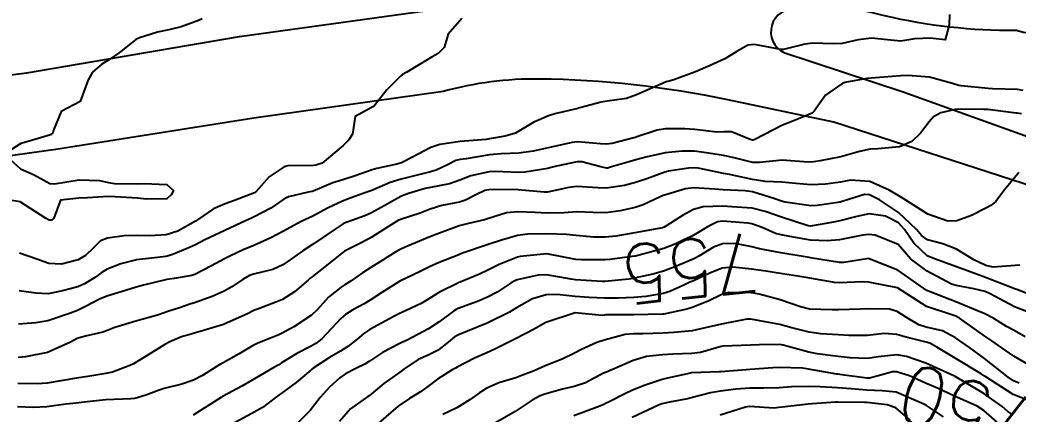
# Model space of a CAD drawing. Header units: metres. Extents: x 318500 to 325275, y 7408834 to 7428799.
# Drawn here: x 323136.1 to 323204.2, y 7419019.4 to 7419046.3 of the extents above; entities that cross this region are included whole.
import ezdxf
from ezdxf.enums import TextEntityAlignment as Align

# ---------------------------------------------------------------- set-up
doc = ezdxf.new("R2010")
doc.units = ezdxf.units.M
doc.header["$MEASUREMENT"] = 0
for name, color, linetype in [('Cotas', 45, 'Continuous'), ('Curvas de Nivel 1m', 11, 'Continuous'), ('Curvas de Nivel 5m', 15, 'Continuous'), ('Vias Primárias', 230, 'Continuous'), ('Vias Secundárias', 230, 'Continuous')]:
    doc.layers.add(name, color=color, linetype=linetype)
doc.styles.add('Style-STANDARD', font='STANDARD.shx')

msp = doc.modelspace()

# ---------------------------------------------------------------- linework, layer by layer
at = {"layer": 'Curvas de Nivel 1m', "flags": 128}
for points, elevation in [([(323148.499, 7419046.363), (323148.244, 7419046.236), (323147.058, 7419045.811), (323146.235, 7419045.609), (323145.444, 7419045.439), (323144.226, 7419045.062), (323143.966, 7419044.932), (323143.625, 7419044.679), (323142.853, 7419044.048), (323142.204, 7419043.6), (323141.641, 7419043.263), (323141.01, 7419042.712), (323140.714, 7419042.186), (323140.17, 7419040.72), (323138.882, 7419040.016), (323138.358, 7419038.747), (323138.313, 7419038.571), (323138.135, 7419038.425), (323136.845, 7419038.054), (323136.126, 7419037.842), (323135.472, 7419037.435)], 764), ([(323199.559, 7419046.639), (323199.537, 7419045.937), (323199.263, 7419044.911), (323198.236, 7419045.043), (323197.202, 7419044.999), (323196.233, 7419044.832), (323195.313, 7419044.914), (323194.235, 7419045.042), (323193.325, 7419044.928), (323192.23, 7419044.671), (323191.621, 7419044.647), (323190.23, 7419044.695), (323189.677, 7419044.62), (323188.223, 7419044.269), (323188.036, 7419044.27), (323186.227, 7419044.596), (323185.787, 7419044.556), (323185.034, 7419044.128), (323184.215, 7419043.617), (323183.203, 7419043.157), (323182.206, 7419042.731), (323180.726, 7419042.182), (323180.309, 7419042.078), (323180.198, 7419042.042), (323178.905, 7419041.494), (323178.184, 7419041.16), (323177.492, 7419040.915), (323176.177, 7419040.723), (323175.758, 7419040.664), (323174.313, 7419040.268), (323174.193, 7419040.247), (323174.17, 7419040.239), (323172.59, 7419039.867), (323172.162, 7419039.738), (323171.158, 7419039.307), (323170.146, 7419038.691), (323169.914, 7419038.553), (323169.215, 7419038.334), (323168.138, 7419038.149), (323167.909, 7419038.124), (323166.136, 7419037.974), (323164.747, 7419037.781), (323164.132, 7419037.56), (323162.307, 7419036.612), (323162.121, 7419036.524), (323161.793, 7419036.435), (323160.437, 7419036.133), (323160.114, 7419036.033), (323158.955, 7419035.624), (323158.103, 7419035.37), (323157.431, 7419035.159), (323156.091, 7419034.596), (323156.028, 7419034.574), (323155.741, 7419034.515), (323154.413, 7419034.207), (323154.083, 7419034.044), (323153.195, 7419033.427), (323152.064, 7419032.83), (323151.876, 7419032.749), (323151.469, 7419032.569), (323150.053, 7419031.908), (323148.697, 7419031.261), (323148.043, 7419030.921), (323147.838, 7419030.826), (323147.368, 7419030.627), (323146.433, 7419030.237), (323146.032, 7419030.13), (323145.451, 7419030.068), (323144.022, 7419029.896), (323142.958, 7419029.625), (323142.016, 7419029.262), (323141.669, 7419029.048), (323141.209, 7419028.708), (323140.471, 7419028.248), (323140, 7419028.062), (323138.956, 7419027.775), (323137.992, 7419027.58), (323137.14, 7419027.615), (323135.995, 7419027.773)], 762), ([(323166.25, 7419046.38), (323165.315, 7419045.308), (323165.035, 7419044.392), (323164.618, 7419043.994), (323164.214, 7419043.759), (323162.492, 7419042.714), (323162.201, 7419042.542), (323162.058, 7419042.432), (323161.131, 7419041.5), (323160.304, 7419040.458), (323160.246, 7419040.382), (323160.168, 7419040.345), (323158.949, 7419039.681), (323158.778, 7419038.474), (323158.525, 7419038.088), (323158.132, 7419037.707), (323156.705, 7419036.501), (323156.27, 7419036.355), (323156.117, 7419036.335), (323154.347, 7419036.306), (323154.116, 7419036.255), (323153.085, 7419035.57), (323152.2, 7419034.559), (323152.141, 7419034.507), (323152.089, 7419034.477), (323150.71, 7419033.952), (323150.077, 7419033.726), (323149.283, 7419033.39), (323148.18, 7419032.618), (323148.059, 7419032.533), (323146.832, 7419031.852), (323146.05, 7419031.608), (323144.918, 7419031.532), (323144.043, 7419031.56), (323143.181, 7419031.545), (323142.04, 7419031.381), (323141.555, 7419031.187), (323141.069, 7419030.71), (323140.542, 7419030.198), (323140.022, 7419029.89), (323138.885, 7419029.603), (323138.019, 7419029.654), (323137.207, 7419029.947), (323136.026, 7419030.361)], 763), ([(323204.596, 7419041.464), (323204.195, 7419041.521), (323202.506, 7419041.585), (323202.196, 7419041.606), (323200.349, 7419041.776), (323200.198, 7419041.802), (323199.762, 7419041.934), (323198.204, 7419042.371), (323196.721, 7419042.488), (323196.205, 7419042.456), (323194.514, 7419042.316), (323194.203, 7419042.303), (323193.936, 7419042.279), (323192.531, 7419042.027), (323192.277, 7419041.951), (323192.198, 7419041.911), (323191.09, 7419041.143), (323190.311, 7419040.058), (323190.168, 7419039.923), (323188.864, 7419039.369), (323188.155, 7419039.098), (323186.264, 7419038.108), (323186.14, 7419038.069), (323186.1, 7419038.071), (323185.93, 7419038.113), (323184.658, 7419038.643), (323184.147, 7419038.636), (323183.669, 7419038.623), (323182.15, 7419038.802), (323181.467, 7419038.853), (323180.15, 7419038.842), (323179.59, 7419038.757), (323178.141, 7419038.271), (323178.101, 7419038.26), (323177.984, 7419038.222), (323176.524, 7419037.848), (323176.136, 7419037.798), (323175.716, 7419037.826), (323174.137, 7419037.948), (323173.78, 7419037.919), (323172.133, 7419037.553), (323171.117, 7419037.323), (323170.129, 7419037.189), (323168.926, 7419037.136), (323168.127, 7419037.058), (323166.547, 7419036.796), (323166.124, 7419036.748), (323165.826, 7419036.68), (323165.272, 7419036.388), (323164.499, 7419036.011), (323164.112, 7419035.898), (323162.915, 7419035.61), (323162.105, 7419035.406), (323161.357, 7419035.186), (323160.093, 7419034.634), (323159.967, 7419034.586), (323159.622, 7419034.465), (323158.501, 7419034.058), (323158.081, 7419033.895), (323157.123, 7419033.445), (323156.066, 7419032.887), (323155.811, 7419032.767), (323155.264, 7419032.522), (323154.053, 7419031.855), (323153.2, 7419031.397), (323152.043, 7419030.872), (323151.316, 7419030.571), (323150.437, 7419030.181), (323150.031, 7419029.975), (323149.136, 7419029.49), (323148.014, 7419028.897), (323147.806, 7419028.829), (323146.595, 7419028.634), (323146.096, 7419028.552), (323146.008, 7419028.533), (323144.496, 7419028.169), (323144, 7419028.032), (323142.973, 7419027.707), (323141.991, 7419027.413), (323141.488, 7419027.205), (323140.529, 7419026.715), (323140.172, 7419026.524), (323139.977, 7419026.444), (323139.504, 7419026.258), (323137.965, 7419025.737), (323137.131, 7419025.593), (323135.961, 7419025.505)], 761), ([(323135.343, 7419036.788), (323136.103, 7419036.109), (323137.033, 7419035.699), (323138.094, 7419035.115), (323138.427, 7419035.079), (323140.096, 7419035.351), (323141.497, 7419035.305), (323142.095, 7419035.176), (323142.521, 7419035.121), (323144.094, 7419035.084), (323144.542, 7419035.111), (323146.094, 7419035.034), (323146.536, 7419034.636), (323146.396, 7419034.327), (323146.081, 7419034.072), (323144.706, 7419034.035), (323144.082, 7419034.105), (323142.571, 7419034.204), (323142.083, 7419034.222), (323140.669, 7419034.126), (323140.081, 7419034.117), (323138.837, 7419033.98), (323138.375, 7419032.745), (323138.202, 7419032.604), (323138.058, 7419032.617), (323137.81, 7419032.754), (323136.076, 7419033.866), (323134.802, 7419034.07)], 764), ([(323204.288, 7419035.868), (323204.219, 7419035.768), (323204.117, 7419035.64), (323203.31, 7419034.674), (323202.718, 7419033.891), (323202.376, 7419033.605), (323202.083, 7419033.438), (323201.07, 7419032.915), (323200.07, 7419032.563), (323199.452, 7419032.546), (323198.076, 7419033.012), (323196.583, 7419033.973), (323196.094, 7419034.269), (323195.43, 7419034.657), (323194.109, 7419035.257), (323192.789, 7419035.341), (323192.108, 7419035.207), (323191.087, 7419035.064), (323190.104, 7419035.013), (323189.063, 7419035.113), (323188.107, 7419035.197), (323186.96, 7419035.244), (323186.109, 7419035.389), (323184.532, 7419035.716), (323184.115, 7419035.789), (323182.378, 7419036.157), (323182.12, 7419036.191), (323181.725, 7419036.166), (323180.354, 7419035.949), (323180.115, 7419035.885), (323178.879, 7419035.438), (323178.104, 7419035.172), (323177.364, 7419034.964), (323176.098, 7419034.786), (323175.541, 7419034.805), (323174.099, 7419034.9), (323173.545, 7419034.831), (323172.093, 7419034.526), (323171.878, 7419034.518), (323170.095, 7419034.668), (323169.73, 7419034.69), (323168.095, 7419034.687), (323167.813, 7419034.635), (323167.235, 7419034.363), (323166.497, 7419033.961), (323166.082, 7419033.834), (323164.873, 7419033.597), (323164.074, 7419033.348), (323163.388, 7419033.093), (323162.063, 7419032.659), (323161.905, 7419032.59), (323161.66, 7419032.436), (323160.05, 7419031.433), (323159.422, 7419031.09), (323158.227, 7419030.478), (323158.109, 7419030.409), (323158.038, 7419030.355), (323157.007, 7419029.514), (323156.013, 7419028.739), (323155.883, 7419028.641), (323155.737, 7419028.514), (323154.816, 7419027.709), (323153.99, 7419027.191), (323153.53, 7419027.001), (323152.345, 7419026.556), (323152.08, 7419026.458), (323151.979, 7419026.41), (323151.642, 7419026.23), (323149.969, 7419025.476), (323148.359, 7419025.009), (323147.963, 7419024.892), (323147.756, 7419024.829), (323147.101, 7419024.629), (323146.29, 7419024.301), (323145.952, 7419024.121), (323145.052, 7419023.545), (323143.933, 7419022.866), (323143.806, 7419022.798), (323143.561, 7419022.676), (323142.378, 7419022.238), (323141.922, 7419022.137), (323140.698, 7419021.932), (323139.916, 7419021.812), (323138.995, 7419021.653), (323137.911, 7419021.472), (323137.237, 7419021.434), (323135.91, 7419021.461)], 759), ([(323204.357, 7419029.543), (323204.035, 7419029.505), (323202.536, 7419029.389), (323202.034, 7419029.509), (323201.23, 7419029.908), (323200.047, 7419030.621), (323199.115, 7419030.999), (323198.053, 7419031.264), (323197.651, 7419031.551), (323197.314, 7419031.961), (323196.077, 7419033.123), (323194.771, 7419033.993), (323194.095, 7419034.332), (323193.744, 7419034.356), (323192.667, 7419034.021), (323192.236, 7419033.88), (323192.087, 7419033.841), (323190.529, 7419033.608), (323190.083, 7419033.596), (323188.323, 7419033.841), (323188.087, 7419033.906), (323187.562, 7419034.088), (323186.096, 7419034.534), (323185.599, 7419034.616), (323184.098, 7419034.682), (323183.517, 7419034.727), (323182.1, 7419034.814), (323181.526, 7419034.741), (323180.092, 7419034.313), (323179.999, 7419034.284), (323179.792, 7419034.194), (323178.634, 7419033.659), (323178.079, 7419033.475), (323177.064, 7419033.241), (323176.073, 7419033.111), (323175.194, 7419033.132), (323174.073, 7419033.165), (323173.239, 7419033.116), (323172.072, 7419033.095), (323171.244, 7419033.137), (323170.073, 7419033.177), (323169.3, 7419033.103), (323168.065, 7419032.71), (323167.8, 7419032.618), (323166.691, 7419032.371), (323166.058, 7419032.208), (323164.718, 7419031.729), (323164.051, 7419031.461), (323162.377, 7419030.759), (323162.042, 7419030.605), (323161.734, 7419030.435), (323160.69, 7419029.79), (323160.024, 7419029.375), (323159.468, 7419029.016), (323158.678, 7419028.473), (323158.274, 7419028.209), (323158.003, 7419028.039), (323157.134, 7419027.352), (323156.378, 7419026.504), (323155.976, 7419026.112), (323154.76, 7419025.321), (323153.963, 7419024.879), (323153.735, 7419024.77), (323153.169, 7419024.548), (323152.313, 7419024.198), (323151.952, 7419024.014), (323151.037, 7419023.48), (323149.934, 7419022.871), (323149.754, 7419022.772), (323149.466, 7419022.597), (323148.523, 7419022.009), (323147.916, 7419021.68), (323147.122, 7419021.418), (323145.907, 7419021.111), (323145.557, 7419020.994), (323144.66, 7419020.659), (323143.898, 7419020.439), (323143.63, 7419020.407), (323141.896, 7419020.329), (323140.433, 7419020.176), (323139.894, 7419020.121), (323139.193, 7419020.031), (323137.891, 7419019.849), (323136.938, 7419019.816), (323135.886, 7419019.85)], 758), ([(323206, 7419027.149), (323204.149, 7419027.868), (323204.011, 7419027.911), (323203.952, 7419027.929), (323202.022, 7419028.684), (323200.784, 7419029.157), (323200.032, 7419029.412), (323198.604, 7419029.942), (323198.189, 7419030.095), (323198.042, 7419030.174), (323197.127, 7419031.04), (323196.496, 7419031.973), (323196.067, 7419032.421), (323195.179, 7419032.883), (323194.075, 7419033.03), (323193.228, 7419032.857), (323192.068, 7419032.553), (323191.634, 7419032.469), (323190.062, 7419032.207), (323189.907, 7419032.217), (323188.071, 7419032.803), (323186.975, 7419033.198), (323186.08, 7419033.434), (323184.684, 7419033.527), (323184.081, 7419033.552), (323182.722, 7419033.512), (323182.078, 7419033.329), (323181.32, 7419032.923), (323180.189, 7419032.188), (323180.059, 7419032.122), (323179.958, 7419032.091), (323178.055, 7419031.733), (323176.764, 7419031.522), (323176.052, 7419031.444), (323175.235, 7419031.435), (323174.053, 7419031.549), (323173.392, 7419031.619), (323172.054, 7419031.663), (323170.724, 7419031.643), (323170.052, 7419031.55), (323168.947, 7419031.234), (323168.046, 7419030.947), (323166.364, 7419030.375), (323166.131, 7419030.286), (323166.038, 7419030.25), (323164.705, 7419029.718), (323164.025, 7419029.411), (323163.347, 7419029.083), (323162.01, 7419028.43), (323160.787, 7419027.659), (323159.99, 7419027.144), (323159.566, 7419026.885), (323158.803, 7419026.472), (323158.289, 7419026.165), (323157.974, 7419025.887), (323156.669, 7419024.499), (323156.274, 7419024.186), (323155.952, 7419024.007), (323154.961, 7419023.508), (323153.935, 7419022.857), (323153.739, 7419022.736), (323153.392, 7419022.545), (323152.468, 7419022.008), (323151.917, 7419021.674), (323151.213, 7419021.268), (323149.939, 7419020.589), (323149.9, 7419020.566), (323149.829, 7419020.52), (323147.887, 7419019.299)], 757), ([(323205.867, 7419025.956), (323203.992, 7419026.681), (323202.332, 7419027.568), (323202.007, 7419027.724), (323201.211, 7419027.908), (323200.013, 7419028.137), (323199.7, 7419028.24), (323198.028, 7419029.126), (323196.892, 7419029.967), (323196.499, 7419030.427), (323196.05, 7419030.945), (323194.476, 7419031.576), (323194.056, 7419031.628), (323193.632, 7419031.582), (323192.052, 7419031.263), (323191.209, 7419031.2), (323190.052, 7419031.244), (323188.647, 7419031.481), (323188.055, 7419031.603), (323187.673, 7419031.703), (323186.752, 7419032.1), (323186.064, 7419032.348), (323185.782, 7419032.396), (323184.066, 7419032.539), (323183.708, 7419032.501), (323183.023, 7419032.15), (323182.436, 7419031.776), (323182.054, 7419031.565), (323180.867, 7419030.997), (323180.045, 7419030.674), (323178.348, 7419030.215), (323178.101, 7419030.157), (323178.039, 7419030.148), (323176.348, 7419029.924), (323176.035, 7419029.9), (323174.412, 7419029.887), (323174.035, 7419029.921), (323172.04, 7419030.3), (323170.224, 7419030.131), (323170.037, 7419030.091), (323168.785, 7419029.582), (323168.023, 7419029.201), (323167.449, 7419028.928), (323166.14, 7419028.378), (323166.047, 7419028.342), (323166.009, 7419028.325), (323164.707, 7419027.685), (323163.992, 7419027.233), (323163.473, 7419026.922), (323162.392, 7419026.424), (323161.978, 7419026.23), (323161.549, 7419026.01), (323159.967, 7419025.144), (323159.554, 7419024.874), (323159.086, 7419024.469), (323158.456, 7419023.971), (323157.948, 7419023.665), (323157.208, 7419023.224), (323156.092, 7419022.508), (323156.002, 7419022.436), (323155.928, 7419022.371), (323154.924, 7419021.516), (323153.904, 7419020.776), (323153.76, 7419020.684), (323153.571, 7419020.543), (323152.622, 7419019.823), (323151.888, 7419019.399), (323150.374, 7419018.583)], 756), ([(323205.211, 7419022.581), (323203.952, 7419023.325), (323203.141, 7419023.882), (323202.441, 7419024.369), (323201.968, 7419024.696), (323200.236, 7419025.917), (323199.982, 7419026.054), (323199.789, 7419026.117), (323197.992, 7419026.719), (323196.01, 7419027.98), (323194.016, 7419028.372), (323193.633, 7419028.389), (323192.014, 7419028.324), (323191.698, 7419028.352), (323190.019, 7419028.64), (323189.327, 7419028.76), (323188.023, 7419028.965), (323187.005, 7419029.116), (323186.027, 7419029.255), (323184.754, 7419029.404), (323184.028, 7419029.326), (323183.185, 7419028.986), (323182.014, 7419028.444), (323181.814, 7419028.362), (323181.399, 7419028.169), (323180.446, 7419027.741), (323180.001, 7419027.607), (323178.808, 7419027.398), (323177.996, 7419027.32), (323176.954, 7419027.272), (323175.995, 7419027.273), (323174.936, 7419027.315), (323173.997, 7419027.395), (323172.763, 7419027.524), (323171.998, 7419027.507), (323171.071, 7419027.232), (323169.984, 7419026.619), (323169.802, 7419026.503), (323169.489, 7419026.327), (323167.972, 7419025.583), (323166.63, 7419025.033), (323165.964, 7419024.764), (323165.724, 7419024.621), (323165.447, 7419024.385), (323164.618, 7419023.726), (323163.945, 7419023.392), (323163.269, 7419023.081), (323162.28, 7419022.425), (323162.083, 7419022.272), (323161.926, 7419022.16), (323160.915, 7419021.445), (323159.902, 7419020.618), (323159.809, 7419020.553), (323159.658, 7419020.462), (323158.641, 7419019.724), (323157.884, 7419018.862)], 754), ([(323204.317, 7419021.471), (323203.926, 7419021.629), (323203.559, 7419021.876), (323201.949, 7419023.168), (323200.92, 7419023.91), (323199.967, 7419024.577), (323199.077, 7419025.039), (323197.974, 7419025.302), (323197.47, 7419025.453), (323196.622, 7419025.97), (323195.986, 7419026.362), (323195.45, 7419026.523), (323193.988, 7419026.561), (323193.462, 7419026.534), (323191.987, 7419026.483), (323191.535, 7419026.489), (323189.987, 7419026.54), (323189.374, 7419026.682), (323187.996, 7419027.174), (323186.551, 7419027.552), (323186.003, 7419027.633), (323184.471, 7419027.664), (323184.001, 7419027.541), (323183.073, 7419027.07), (323181.987, 7419026.633), (323181.625, 7419026.526), (323180.041, 7419026.189), (323179.98, 7419026.179), (323177.979, 7419026.135), (323176.084, 7419026.134), (323175.979, 7419026.121), (323175.836, 7419026.099), (323173.98, 7419026.27), (323171.973, 7419025.624), (323171.134, 7419025.143), (323169.962, 7419024.526), (323169.546, 7419024.326), (323168.506, 7419023.787), (323167.948, 7419023.556), (323167.114, 7419023.19), (323165.933, 7419022.568), (323165.811, 7419022.502), (323165.593, 7419022.383), (323164.574, 7419021.74), (323163.913, 7419021.258), (323163.424, 7419020.89), (323162.675, 7419020.418), (323161.895, 7419019.898), (323160.213, 7419018.455)], 753), ([(323205.769, 7419019.975), (323203.912, 7419020.698), (323202.042, 7419021.898), (323201.931, 7419021.98), (323201.714, 7419022.122), (323199.949, 7419023.185), (323198.698, 7419023.939), (323198.215, 7419024.199), (323197.963, 7419024.274), (323196.605, 7419024.609), (323195.968, 7419024.803), (323195.093, 7419024.865), (323193.967, 7419024.732), (323192.679, 7419024.732), (323191.967, 7419024.771), (323190.768, 7419024.848), (323189.969, 7419024.952), (323188.779, 7419025.265), (323187.974, 7419025.475), (323187.456, 7419025.569), (323185.977, 7419025.843), (323185.711, 7419025.848), (323183.974, 7419025.516), (323182.878, 7419025.244), (323181.969, 7419025.052), (323180.72, 7419024.932), (323179.967, 7419024.889), (323178.608, 7419024.852), (323177.966, 7419024.848), (323177.399, 7419024.793), (323175.962, 7419024.417), (323175.456, 7419024.248), (323174.429, 7419023.786), (323173.949, 7419023.521), (323173.103, 7419023.122), (323171.935, 7419022.659), (323171.695, 7419022.541), (323171.176, 7419022.308), (323170.273, 7419021.968), (323169.923, 7419021.85), (323168.764, 7419021.491), (323167.912, 7419021.122), (323167.443, 7419020.82), (323166.816, 7419020.366), (323165.894, 7419019.802), (323164.952, 7419019.326)], 752), ([(323203.894, 7419019.303), (323203.552, 7419019.53), (323203.151, 7419019.881), (323201.913, 7419020.778), (323199.95, 7419021.92), (323199.93, 7419021.932), (323199.906, 7419021.944), (323197.943, 7419022.841), (323196.616, 7419023.304), (323195.951, 7419023.401), (323194.677, 7419023.265), (323193.947, 7419023.153), (323192.768, 7419023.198), (323191.949, 7419023.304), (323190.52, 7419023.483), (323189.953, 7419023.591), (323188.186, 7419024.078), (323187.96, 7419024.116), (323186.553, 7419024.101), (323185.989, 7419024.08), (323185.96, 7419024.078), (323184.104, 7419023.991), (323183.957, 7419023.969), (323182.541, 7419023.564), (323181.95, 7419023.499), (323180.666, 7419023.462), (323179.948, 7419023.417), (323178.862, 7419023.291), (323177.942, 7419023.019), (323177.387, 7419022.777), (323176.134, 7419022.238), (323175.989, 7419022.18), (323175.929, 7419022.148), (323174.683, 7419021.494), (323173.915, 7419021.249), (323173.122, 7419021.072), (323171.906, 7419020.729), (323171.599, 7419020.609), (323171.047, 7419020.309), (323170.361, 7419019.85), (323169.892, 7419019.539), (323167.947, 7419018.415)], 751), ([(323199.148, 7419019.187), (323197.989, 7419019.949), (323197.901, 7419019.995), (323197.817, 7419020.035), (323195.913, 7419020.859), (323194.949, 7419020.955), (323193.915, 7419020.987), (323192.844, 7419021.089), (323191.917, 7419021.156), (323190.73, 7419021.235), (323189.918, 7419021.248), (323188.774, 7419021.215), (323187.916, 7419021.165), (323186.886, 7419021.124), (323185.915, 7419021.128), (323184.963, 7419021.075), (323183.912, 7419020.931), (323183.241, 7419020.816), (323181.905, 7419020.476), (323181.651, 7419020.417), (323180.422, 7419020.182), (323179.899, 7419020.058), (323179.681, 7419019.977), (323177.889, 7419019.127)], 749), ([(323196.873, 7419018.948), (323195.898, 7419019.791), (323195.308, 7419019.986), (323193.902, 7419020.151), (323193.744, 7419020.161), (323191.902, 7419020.172), (323191.765, 7419020.169), (323190.181, 7419020.056), (323189.9, 7419020.034), (323188.13, 7419019.845), (323187.897, 7419019.804), (323187.58, 7419019.768), (323185.898, 7419019.875), (323185.621, 7419019.838), (323183.892, 7419019.292)], 748)]:
    msp.add_lwpolyline(points, dxfattribs=dict(at, elevation=elevation))
at = {"layer": 'Curvas de Nivel 5m', "flags": 128}
for points, elevation in [([(323204.475, 7419039.867), (323204.171, 7419039.916), (323204.119, 7419039.923), (323202.174, 7419040.158), (323201.906, 7419040.172), (323200.174, 7419040.176), (323199.94, 7419040.166), (323198.957, 7419039.942), (323198.456, 7419039.657), (323198.161, 7419039.332), (323197.57, 7419038.538), (323196.981, 7419037.967), (323196.136, 7419037.611), (323194.663, 7419037.467), (323194.134, 7419037.443), (323193.417, 7419037.295), (323192.129, 7419036.924), (323190.721, 7419036.647), (323190.125, 7419036.565), (323189.603, 7419036.588), (323188.126, 7419036.711), (323186.569, 7419036.548), (323186.124, 7419036.544), (323184.859, 7419036.861), (323184.129, 7419037.016), (323183.09, 7419037.191), (323182.132, 7419037.316), (323181.286, 7419037.327), (323180.13, 7419037.205), (323178.819, 7419036.901), (323178.125, 7419036.715), (323177.738, 7419036.61), (323176.467, 7419036.237), (323176.2, 7419036.158), (323176.119, 7419036.157), (323175.729, 7419036.246), (323174.444, 7419036.586), (323174.123, 7419036.593), (323172.709, 7419036.291), (323172.247, 7419036.169), (323172.118, 7419036.136), (323170.551, 7419035.878), (323170.113, 7419035.866), (323168.521, 7419035.937), (323168.113, 7419035.91), (323166.852, 7419035.625), (323166.104, 7419035.331), (323165.407, 7419035.081), (323164.097, 7419034.838), (323163.738, 7419034.762), (323162.596, 7419034.422), (323162.227, 7419034.289), (323162.087, 7419034.222), (323160.943, 7419033.581), (323160.07, 7419033.106), (323159.622, 7419032.909), (323158.413, 7419032.476), (323158.163, 7419032.374), (323158.058, 7419032.318), (323157.517, 7419031.95), (323156.044, 7419030.955), (323155.387, 7419030.52), (323154.603, 7419029.96), (323154.025, 7419029.557), (323153.323, 7419029.245), (323152.016, 7419028.93), (323151.745, 7419028.833), (323151.307, 7419028.571), (323150.526, 7419028.058), (323149.998, 7419027.764), (323149.197, 7419027.397), (323147.985, 7419026.965), (323147.72, 7419026.886), (323146.964, 7419026.63), (323146.233, 7419026.382), (323145.977, 7419026.298), (323145.457, 7419026.13), (323143.97, 7419025.717), (323142.548, 7419025.273), (323141.963, 7419025.043), (323141.707, 7419024.958), (323140.622, 7419024.713), (323140.099, 7419024.578), (323139.957, 7419024.521), (323139.499, 7419024.273), (323137.938, 7419023.56), (323136.44, 7419023.278), (323135.935, 7419023.237)], 760), ([(323204.739, 7419024.63), (323203.972, 7419025.064), (323203.453, 7419025.356), (323202.596, 7419025.891), (323201.984, 7419026.2), (323201.482, 7419026.411), (323199.997, 7419027.027), (323198.237, 7419027.716), (323198.008, 7419027.807), (323197.793, 7419027.953), (323196.028, 7419029.185), (323194.063, 7419029.977), (323194.04, 7419029.981), (323192.34, 7419029.721), (323192.035, 7419029.725), (323190.054, 7419030.045), (323189.975, 7419030.061), (323188.043, 7419030.378), (323186.59, 7419030.647), (323186.047, 7419030.775), (323184.924, 7419031.002), (323184.048, 7419030.989), (323183.439, 7419030.753), (323182.429, 7419030.156), (323182.179, 7419030.018), (323182.037, 7419029.949), (323180.789, 7419029.418), (323180.024, 7419029.131), (323179.296, 7419028.926), (323178.016, 7419028.643), (323177.653, 7419028.586), (323176.013, 7419028.426), (323175.834, 7419028.422), (323174.014, 7419028.523), (323173.72, 7419028.568), (323172.018, 7419028.865), (323171.469, 7419028.854), (323170.013, 7419028.53), (323169.862, 7419028.473), (323169.618, 7419028.326), (323168.647, 7419027.694), (323167.995, 7419027.339), (323167.303, 7419027.047), (323165.983, 7419026.57), (323165.857, 7419026.506), (323165.675, 7419026.383), (323164.69, 7419025.675), (323163.968, 7419025.188), (323162.515, 7419024.422), (323162.139, 7419024.246), (323161.956, 7419024.156), (323160.833, 7419023.561), (323159.938, 7419022.977), (323159.619, 7419022.779), (323158.997, 7419022.469), (323158.294, 7419022.106), (323157.92, 7419021.841), (323157.202, 7419021.199), (323156.565, 7419020.5), (323155.891, 7419019.6), (323154.79, 7419018.526)], 755), ([(323202.808, 7419018.805), (323201.897, 7419019.617), (323201.459, 7419019.904), (323199.91, 7419020.595), (323198.729, 7419021.126), (323197.923, 7419021.487), (323196.817, 7419021.967), (323195.934, 7419022.26), (323195.662, 7419022.255), (323194.78, 7419021.991), (323194.104, 7419021.822), (323193.927, 7419021.821), (323192.365, 7419022.023), (323191.931, 7419022.089), (323191.862, 7419022.1), (323189.936, 7419022.43), (323189.509, 7419022.492), (323187.937, 7419022.55), (323187.49, 7419022.533), (323185.934, 7419022.4), (323185.665, 7419022.383), (323183.932, 7419022.249), (323183.83, 7419022.242), (323181.93, 7419022.172), (323181.869, 7419022.161), (323180.293, 7419021.816), (323179.923, 7419021.725), (323178.778, 7419021.346), (323177.912, 7419020.988), (323177.385, 7419020.748), (323176.351, 7419020.235), (323176.052, 7419020.085), (323175.898, 7419020.007), (323175.483, 7419019.833), (323173.89, 7419019.255)], 750)]:
    msp.add_lwpolyline(points, dxfattribs=dict(at, elevation=elevation))
at = {"layer": 'Vias Primárias'}
for points in [[(323715.644, 7420145.548, 0), (323709.04, 7420132.939)], [(323831.088, 7420001.787, 0), (323833.844, 7420008.443, 0.220888)]]:
    msp.add_lwpolyline(points, format="xyb", dxfattribs=at)
at = {"layer": 'Vias Secundárias'}
for points in [[(323105.774, 7419035.938, 0), (323119.345, 7419039.41, -0.031689), (323136.527, 7419042.663), (323151.048, 7419045.154), (323165.213, 7419047.097), (323179.055, 7419049.327), (323188.984, 7419050.979, 0.083981), (323194.5, 7419052.883, -0.083775), (323201.57, 7419060.112, -0.345403), (323207.736, 7419059.394, -0.248846)], [(323211.638, 7419047.474, -0.267984), (323204.113, 7419045.554, -0.060356), (323195.123, 7419046.563, 0.093681), (323189.091, 7419047.044, 0.833727), (323188.244, 7419044.051), (323196.385, 7419041.373), (323205.282, 7419038.19)], [(323205.432, 7419034.841), (323191.648, 7419039.299), (323184.406, 7419040.821, 0.04864), (323171.534, 7419042.242, 0.070851), (323164.979, 7419041.393), (323152.028, 7419039.569), (323138.508, 7419037.433), (323128.852, 7419036.084)]]:
    msp.add_lwpolyline(points, format="xyb", dxfattribs=at)

# ---------------------------------------------------------------- texts
at = {"layer": 'Cotas', "style": 'Style-STANDARD'}
for s, rotation, p in [('755', 185.95669, (323181.876, 7419029.32, 755)), ('750', 163.17324, (323200.761, 7419019.665, 750))]:
    msp.add_text(s, height=4, rotation=rotation, dxfattribs=at).set_placement(p, align=Align.MIDDLE_CENTER)

doc.saveas('drawing.dxf')
